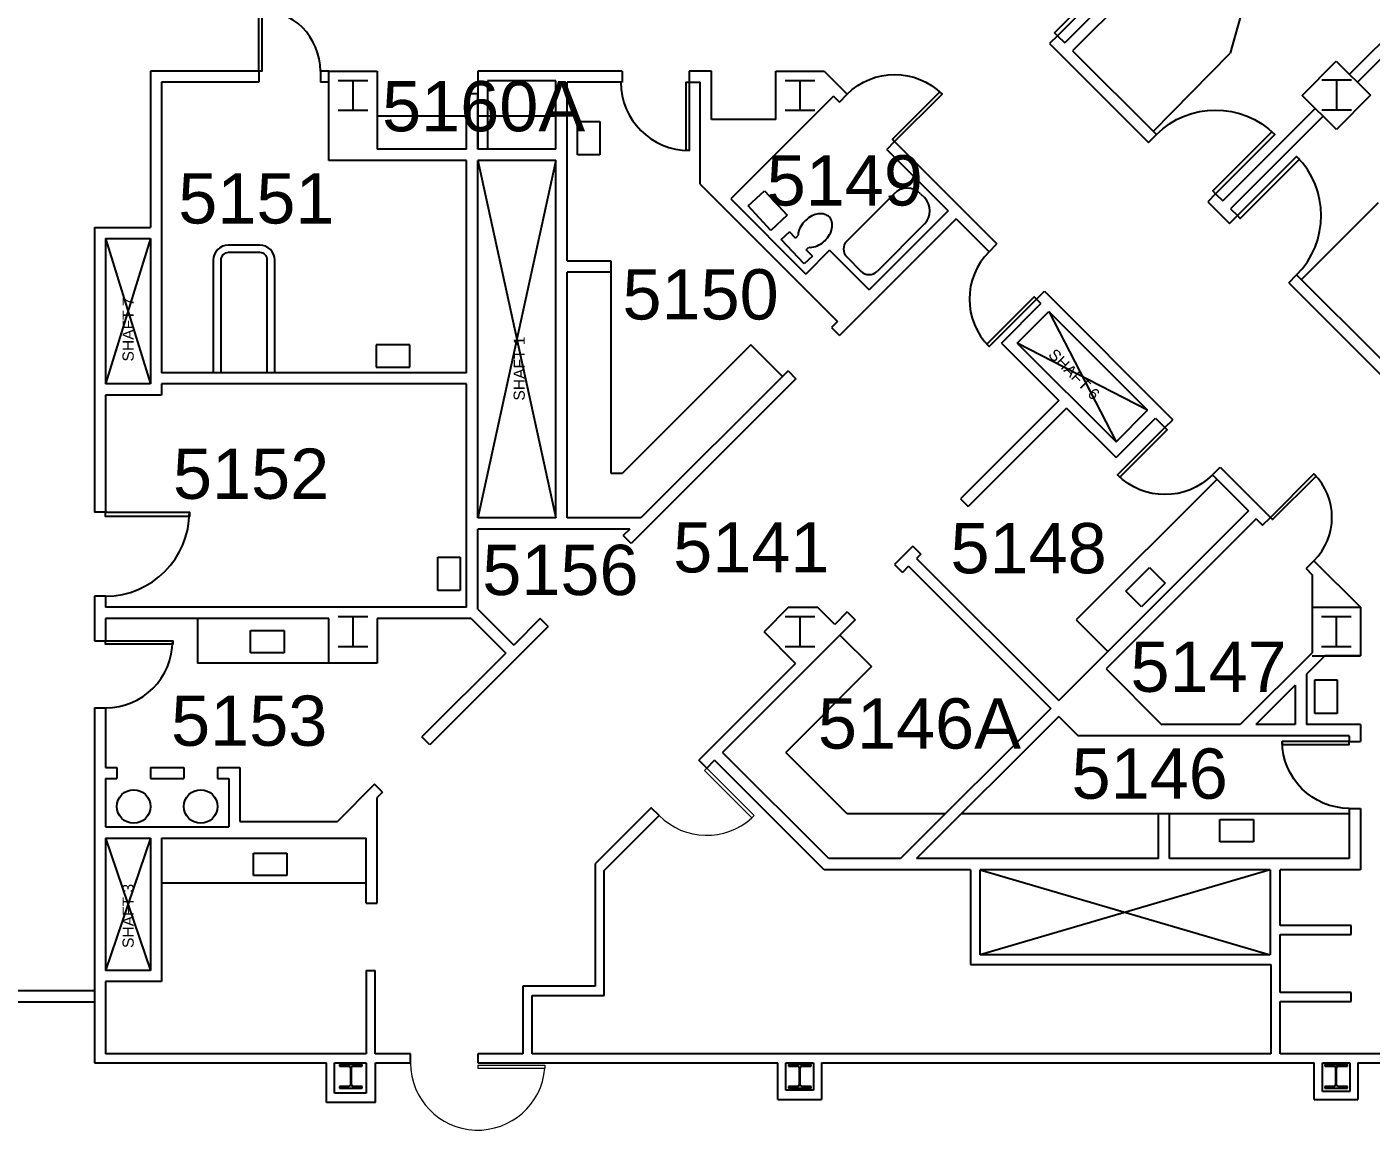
# Model space of a CAD drawing. Extents: x 0 to 5623, y -76 to 3106.
# Drawn here: x 3973 to 4695, y 1867 to 2460 of the extents above; entities that cross this region are included whole.
import ezdxf

# ---------------------------------------------------------------- set-up
doc = ezdxf.new("R2010")
doc.units = 0
doc.header["$MEASUREMENT"] = 0
doc.layers.get('0').update_dxf_attribs({"linetype": 'CONTINUOUS'})
for name, color, linetype in [('A-ANNO-RNUM', 4, 'CONTINUOUS'), ('A-ANNO-TEXT', 4, 'CONTINUOUS'), ('A-DOOR', 2, 'CONTINUOUS'), ('A-FLOR-CASE', 3, 'CONTINUOUS'), ('A-FLOR-PFIX', 2, 'CONTINUOUS'), ('A-FLOR-SHFT', 1, 'CONTINUOUS'), ('A-WALL-FULL', 6, 'CONTINUOUS'), ('S-COLS', 5, 'CONTINUOUS')]:
    doc.layers.add(name, color=color, linetype=linetype)
doc.layers.add('A-WALL-MBNI', color=1, linetype='CONTINUOUS', lineweight=9)
doc.layers.get('0').freeze()
doc.styles.add('ARIAL', font='arial.ttf')

# ---------------------------------------------------------------- blocks, each defined once
blk = doc.blocks.new('*U8')
for p, q in [((0, 0), (0, 0)), ((-36, 0), (-36, 0))]:
    blk.add_line(p, q)
blk.add_lwpolyline([(0, 0), (0, -36), (-1.75, -36), (-1.75, 0)], close=True)
blk.add_arc((0, 0), 36, 180, 270)
blk = doc.blocks.new('*U128')
for p, q in [((0, 0), (0, 0)), ((-40, 0), (-40, 0))]:
    blk.add_line(p, q)
blk.add_lwpolyline([(0, 0), (0, -40), (-1.75, -40), (-1.75, 0)], close=True)
blk.add_arc((0, 0), 40, 180, 270)

msp = doc.modelspace()

# ---------------------------------------------------------------- hatches: boundary and pattern name
at = {"layer": 'S-COLS'}
h = msp.add_hatch(dxfattribs=at)
h.set_pattern_fill('FP_54', color=256, style=0, pattern_type=2)
h.set_pattern_definition([(45, (-11.145, 122.846), (-9.503515, 9.503515), []), (45, (-11.145, 137.246), (-9.503515, 9.503515), [])])
h.paths.add_polyline_path([(4141.27, 1889.77), (4153.47, 1889.77), (4153.47, 1890.67), (4148.56, 1890.67), (4148.11, 1890.8), (4147.77, 1891.13), (4147.65, 1891.59), (4147.65, 1900.66), (4147.77, 1901.12), (4148.11, 1901.45), (4148.56, 1901.57), (4153.47, 1901.57), (4153.47, 1902.47), (4141.27, 1902.47), (4141.27, 1901.57), (4146.19, 1901.57), (4146.64, 1901.45), (4146.98, 1901.12), (4147.1, 1900.66), (4147.1, 1891.59), (4146.98, 1891.13), (4146.64, 1890.8), (4146.19, 1890.67), (4141.27, 1890.67)], flags=0)
h = msp.add_hatch(dxfattribs=at)
h.set_pattern_fill('FP_55', color=256, style=0, pattern_type=2)
h.set_pattern_definition([(45, (-10.131, 122.846), (-9.503515, 9.503515), []), (45, (-10.131, 137.246), (-9.503515, 9.503515), [])])
h.paths.add_polyline_path([(4382.29, 1889.77), (4394.49, 1889.77), (4394.49, 1890.67), (4389.58, 1890.67), (4389.12, 1890.8), (4388.79, 1891.13), (4388.66, 1891.59), (4388.66, 1900.66), (4388.79, 1901.12), (4389.12, 1901.45), (4389.58, 1901.57), (4394.49, 1901.57), (4394.49, 1902.47), (4382.29, 1902.47), (4382.29, 1901.57), (4387.2, 1901.57), (4387.66, 1901.45), (4387.99, 1901.12), (4388.11, 1900.66), (4388.11, 1891.59), (4387.99, 1891.13), (4387.66, 1890.8), (4387.2, 1890.67), (4382.29, 1890.67)], flags=0)
h = msp.add_hatch(dxfattribs=at)
h.set_pattern_fill('FP_56', color=256, style=0, pattern_type=2)
h.set_pattern_definition([(45, (-10.131, 122.846), (-9.503515, 9.503515), []), (45, (-10.131, 137.246), (-9.503515, 9.503515), [])])
h.paths.add_polyline_path([(4670.29, 1889.77), (4682.49, 1889.77), (4682.49, 1890.67), (4677.58, 1890.67), (4677.12, 1890.8), (4676.79, 1891.13), (4676.66, 1891.59), (4676.66, 1900.66), (4676.79, 1901.12), (4677.12, 1901.45), (4677.58, 1901.57), (4682.49, 1901.57), (4682.49, 1902.47), (4670.29, 1902.47), (4670.29, 1901.57), (4675.2, 1901.57), (4675.66, 1901.45), (4675.99, 1901.12), (4676.11, 1900.66), (4676.11, 1891.59), (4675.99, 1891.13), (4675.66, 1890.8), (4675.2, 1890.67), (4670.29, 1890.67)], flags=0)

# ---------------------------------------------------------------- linework, layer by layer
at = {"layer": 'A-DOOR', "lineweight": 18}
for p, q in [((4338.44, 2061.6), (4337.2, 2060.37)), ((4337.2, 2060.37), (4362.67, 2034.89)), ((4338.44, 2061.6), (4363.91, 2036.13)), ((4363.91, 2036.13), (4362.67, 2034.89)), ((4215.51, 1902.12), (4251.51, 1902.12)), ((4215.51, 1902.12), (4215.51, 1900.37)), ((4215.51, 1900.37), (4251.51, 1900.37)), ((4251.51, 1902.12), (4251.51, 1900.37))]:
    msp.add_line(p, q, dxfattribs=at)
at = {"layer": 'A-DOOR', "lineweight": 5}
for centre, start, end in [((4338.44, 2061.6), 225, 312.21884), ((4215.51, 1903.25), 180, 355.42789)]:
    msp.add_arc(centre, 36.07, start, end, dxfattribs=at)
at = {"layer": 'A-FLOR-CASE'}
for p, q in [((4161.5, 2412), (4209.5, 2412)), ((4215.5, 2412), (4257.5, 2412)), ((4287, 2328), (4287, 2220)), ((4362.09, 2288.91), (4293.19, 2220)), ((4379.06, 2271.94), (4362.09, 2288.91)), ((4287, 2220), (4293.19, 2220)), ((4612.32, 2216.69), (4536.81, 2141.19)), ((4065, 2142), (4065, 2118)), ((4536.81, 2141.19), (4553.78, 2124.22)), ((4409.92, 2133.08), (4426.89, 2116.11)), ((4135.5, 2118), (4065, 2118)), ((4426.89, 2116.11), (4380.86, 2070.08)), ((4413.94, 2037), (4380.86, 2070.08)), ((4466.57, 2037), (4413.94, 2037)), ((4581, 2037), (4475.05, 2037)), ((4683.5, 2037), (4587, 2037)), ((4045.74, 2000), (4155.5, 2000))]:
    msp.add_line(p, q, dxfattribs=at)
at = {"layer": 'A-FLOR-PFIX'}
for p, q in [((4269, 2409), (4281, 2409)), ((4269, 2391), (4269, 2409)), ((4281, 2409), (4281, 2391)), ((4281, 2391), (4269, 2391)), ((4360.61, 2363.61), (4369.42, 2371.76)), ((4369.42, 2371.76), (4381.64, 2358.55)), ((4439.08, 2370.14), (4413.62, 2344.68)), ((4453.22, 2370.14), (4455.34, 2368.01)), ((4372.84, 2350.4), (4360.61, 2363.61)), ((4381.64, 2358.55), (4372.84, 2350.4)), ((4455.34, 2353.87), (4429.89, 2328.42)), ((4378.47, 2345.57), (4382.83, 2349.69)), ((4386.1, 2346.22), (4382.83, 2349.69)), ((4386.1, 2346.22), (4387.45, 2347.49)), ((4098.5, 2342.5), (4081.5, 2342.5)), ((4390.82, 2332.48), (4378.47, 2345.57)), ((4391.91, 2340.06), (4393.26, 2341.33)), ((4395.18, 2336.59), (4391.91, 2340.06)), ((4073.5, 2334.5), (4073.5, 2274)), ((4077.5, 2334.5), (4077.5, 2274)), ((4098.5, 2338.5), (4081.5, 2338.5)), ((4102.5, 2274), (4102.5, 2334.5)), ((4106.5, 2274), (4106.5, 2334.5)), ((4395.18, 2336.59), (4390.82, 2332.48)), ((4413.62, 2336.19), (4421.4, 2328.42)), ((4161, 2289), (4161, 2277)), ((4179, 2289), (4161, 2289)), ((4179, 2277), (4179, 2289)), ((4161, 2277), (4179, 2277)), ((4194, 2175), (4206, 2175)), ((4194, 2157), (4194, 2175)), ((4206, 2175), (4206, 2157)), ((4563.43, 2156.69), (4576.16, 2169.42)), ((4576.16, 2169.42), (4584.64, 2160.94)), ((4584.64, 2160.94), (4571.91, 2148.21)), ((4206, 2157), (4194, 2157)), ((4571.91, 2148.21), (4563.43, 2156.69)), ((4093.47, 2123.54), (4093.47, 2135.54)), ((4093.47, 2135.54), (4111.47, 2135.54)), ((4111.47, 2135.54), (4111.47, 2123.54)), ((4111.47, 2123.54), (4093.47, 2123.54)), ((4665, 2109), (4677, 2109)), ((4665, 2091), (4665, 2109)), ((4677, 2109), (4677, 2091)), ((4677, 2091), (4665, 2091)), ((4614, 2022), (4614, 2034)), ((4614, 2034), (4632, 2034)), ((4632, 2034), (4632, 2022)), ((4632, 2022), (4614, 2022)), ((4095, 2004), (4095, 2016)), ((4095, 2016), (4113, 2016)), ((4113, 2016), (4113, 2004)), ((4113, 2004), (4095, 2004))]:
    msp.add_line(p, q, dxfattribs=at)
msp.add_lwpolyline([(4393.26, 2341.33, 0.049345), (4394.88, 2341.39, 0.083339), (4398.72, 2342.59, 0.087478), (4401.79, 2344.89, 0.072039), (4404.4, 2348.18, 0.083339), (4405.69, 2351.58, 0.106661), (4405.62, 2355.06, 0.132138), (4404.29, 2357.55, 0.132138), (4401.88, 2359.03, 0.106661), (4398.41, 2359.3, 0.083339), (4394.94, 2358.22, 0.072039), (4391.5, 2355.8, 0.072039), (4388.89, 2352.51, 0.083339), (4387.61, 2349.11, 0.049345), (4387.45, 2347.49, 0.132138)], format="xyb", dxfattribs=at)
for centre, radius, start, end in [((4446.15, 2363.06), 10, 45, 135), ((4448.27, 2360.94), 10, 315, 45), ((4081.5, 2334.5), 8, 90, 180), ((4098.5, 2334.5), 8, 0, 90), ((4417.87, 2340.44), 6, 135, 225), ((4081.5, 2334.5), 4, 90, 180), ((4098.5, 2334.5), 4, 0, 90), ((4425.65, 2332.66), 6, 225, 315)]:
    msp.add_arc(centre, radius, start, end, dxfattribs=at)
at = {"layer": 'A-FLOR-SHFT'}
for p, q in [((4257.5, 2388), (4215.5, 2196)), ((4215.5, 2388), (4257.5, 2196)), ((4039.74, 2346), (4015.67, 2268)), ((4015.67, 2346), (4039.74, 2268)), ((4522.17, 2306.85), (4558.23, 2236.85)), ((4575.2, 2253.82), (4505.19, 2289.88)), ((4039.74, 2024), (4015.67, 1953)), ((4015.67, 2024), (4039.74, 1953))]:
    msp.add_line(p, q, dxfattribs=at)
at = {"layer": 'A-WALL-FULL'}
for p, q in [((4685.25, 2605.7), (4530.65, 2451.1)), ((4686.7, 2598.66), (4534.89, 2446.86)), ((4800.88, 2551.62), (4683.56, 2434.3)), ((4805.12, 2547.38), (4687.82, 2430.08)), ((4634.58, 2499.54), (4619.52, 2445.66)), ((4526.77, 2454.98), (4522.53, 2450.74)), ((4526.77, 2454.98), (4530.65, 2451.1)), ((4522.53, 2450.74), (4575.63, 2397.63)), ((4534.89, 2446.86), (4579.87, 2401.87)), ((4578.2, 2403.55), (4619.52, 2445.66)), ((4658.12, 2422.91), (4676.41, 2441.38)), ((4676.41, 2441.38), (4694.88, 2423.09)), ((4039.74, 2436), (4039.74, 2352)), ((4098, 2436), (4039.74, 2436)), ((4098, 2436), (4098, 2430)), ((4135.5, 2436), (4131, 2436)), ((4131, 2436), (4131, 2430)), ((4135.5, 2436), (4161.5, 2436)), ((4135.5, 2388), (4135.5, 2436)), ((4161.5, 2436), (4161.5, 2394)), ((4257.5, 2436), (4215.5, 2436)), ((4215.5, 2436), (4215.5, 2394)), ((4293, 2436), (4257.5, 2436)), ((4293, 2436), (4293, 2430)), ((4341, 2436), (4329, 2436)), ((4329, 2436), (4329, 2430)), ((4341, 2410), (4341, 2436)), ((4375.5, 2436), (4401.5, 2436)), ((4375.5, 2410), (4375.5, 2436)), ((4401.5, 2436), (4413.9, 2423.6)), ((4098, 2430), (4045.74, 2430)), ((4045.74, 2430), (4045.74, 2274)), ((4135.5, 2430), (4131, 2430)), ((4257.5, 2430.75), (4220.75, 2430.75)), ((4220.75, 2430.75), (4220.75, 2394)), ((4257.5, 2394), (4257.5, 2430.75)), ((4293, 2430), (4263.5, 2430)), ((4263.5, 2334), (4263.5, 2430)), ((4329, 2430), (4335, 2430)), ((4335, 2375.22), (4335, 2430)), ((4209.5, 2394), (4209.5, 2424)), ((4209.5, 2424), (4215.5, 2424)), ((4215.5, 2394), (4215.5, 2424)), ((4406.55, 2422.46), (4351.4, 2367.31)), ((4406.55, 2422.46), (4409.65, 2419.36)), ((4409.65, 2419.36), (4413.9, 2423.6)), ((4676.59, 2404.62), (4658.12, 2422.91)), ((4694.88, 2423.09), (4676.59, 2404.62)), ((4665.18, 2415.92), (4615.5, 2366.25)), ((4669.44, 2411.7), (4619.75, 2362)), ((4375.5, 2410), (4341, 2410)), ((4435.11, 2393.9), (4439.35, 2398.15)), ((4439.35, 2398.15), (4494.29, 2343.21)), ((4575.63, 2397.63), (4579.87, 2401.87)), ((4209.5, 2394), (4161.5, 2394)), ((4257.5, 2394), (4215.5, 2394)), ((4435.11, 2393.9), (4468.07, 2360.94)), ((4209.5, 2388), (4135.5, 2388)), ((4209.5, 2274), (4209.5, 2388)), ((4215.5, 2196), (4215.5, 2388)), ((4257.5, 2388), (4215.5, 2388)), ((4257.5, 2196), (4257.5, 2388)), ((4335, 2375.22), (4408.67, 2301.55)), ((4611.69, 2370.06), (4607.45, 2365.81)), ((4611.69, 2370.06), (4615.5, 2366.25)), ((4351.4, 2367.31), (4391.7, 2327)), ((4468.07, 2360.94), (4425.65, 2318.52)), ((4607.45, 2365.81), (4619.13, 2354.13)), ((4619.75, 2362), (4623.37, 2358.37)), ((4657.76, 2323.99), (4699.22, 2365.44)), ((4472.31, 2356.7), (4409.68, 2294.06)), ((4472.31, 2356.7), (4490.05, 2338.96)), ((4619.13, 2354.13), (4623.37, 2358.37)), ((4009.67, 2352), (4009.67, 2199)), ((4009.67, 2352), (4039.74, 2352)), ((4015.67, 2346), (4039.74, 2346)), ((4015.67, 2346), (4015.67, 2268)), ((4039.74, 2346), (4039.74, 2268)), ((4404.43, 2339.73), (4391.7, 2327)), ((4404.43, 2339.73), (4425.65, 2318.52)), ((4490.05, 2338.96), (4494.29, 2343.21)), ((4263.5, 2334), (4287, 2334)), ((4287, 2334), (4287, 2328)), ((4263.5, 2196), (4263.5, 2328)), ((4287, 2328), (4263.5, 2328)), ((4650.95, 2322.31), (4655.19, 2326.56)), ((4655.19, 2326.56), (4700.36, 2281.39)), ((4515.51, 2313.51), (4519.75, 2317.75)), ((4519.75, 2317.75), (4588.75, 2248.75)), ((4650.95, 2322.31), (4704.01, 2269.25)), ((4496.71, 2289.88), (4517.92, 2311.09)), ((4515.51, 2313.51), (4517.92, 2311.09)), ((4505.19, 2289.88), (4522.17, 2306.85)), ((4522.17, 2306.85), (4575.2, 2253.82)), ((4408.67, 2301.55), (4405.44, 2298.31)), ((4405.44, 2298.31), (4409.68, 2294.06)), ((4496.71, 2289.88), (4527.47, 2259.12)), ((4505.19, 2289.88), (4558.23, 2236.85)), ((4209.5, 2274), (4045.74, 2274)), ((4382.1, 2274.97), (4303.13, 2196)), ((4382.1, 2274.97), (4386.34, 2270.73)), ((4039.74, 2268), (4015.67, 2268)), ((4209.5, 2268), (4045.74, 2268)), ((4045.74, 2268), (4045.74, 2262)), ((4209.5, 2148), (4209.5, 2268)), ((4386.34, 2270.73), (4297.84, 2182.23)), ((4045.74, 2262), (4015.67, 2262)), ((4015.67, 2262), (4015.67, 2199)), ((4527.47, 2259.12), (4474.63, 2206.28)), ((4531.71, 2254.88), (4478.87, 2202.04)), ((4531.71, 2254.88), (4558.23, 2228.36)), ((4558.23, 2236.85), (4575.2, 2253.82)), ((4558.23, 2228.36), (4579.44, 2249.57)), ((4579.44, 2249.57), (4584.51, 2244.51)), ((4584.51, 2244.51), (4588.75, 2248.75)), ((4609.96, 2219.05), (4614.21, 2223.29)), ((4614.21, 2223.29), (4641.19, 2196.31)), ((4609.96, 2219.05), (4629.29, 2199.72)), ((4474.63, 2206.28), (4478.87, 2202.04)), ((4015.67, 2199), (4009.67, 2199)), ((4257.5, 2196), (4215.5, 2196)), ((4303.13, 2196), (4263.5, 2196)), ((4629.29, 2199.72), (4527.47, 2097.9)), ((4633.53, 2195.48), (4552.92, 2114.87)), ((4633.53, 2195.48), (4636.94, 2192.07)), ((4636.94, 2192.07), (4641.19, 2196.31)), ((4215.5, 2146.99), (4215.5, 2190)), ((4297.13, 2190), (4215.5, 2190)), ((4297.13, 2190), (4293.6, 2186.47)), ((4297.84, 2182.23), (4293.6, 2186.47)), ((4449.17, 2180.83), (4439.32, 2170.97)), ((4449.17, 2180.83), (4453.42, 2176.58)), ((4453.42, 2176.58), (4451.1, 2174.27)), ((4451.1, 2174.27), (4527.47, 2097.9)), ((4660.28, 2168.74), (4664.52, 2172.98)), ((4664.52, 2172.98), (4689.5, 2148)), ((4439.32, 2170.97), (4443.56, 2166.73)), ((4446.86, 2170.02), (4443.56, 2166.73)), ((4446.86, 2170.02), (4523.23, 2093.66)), ((4660.28, 2168.74), (4663.5, 2165.51)), ((4663.5, 2165.51), (4663.5, 2123.62)), ((4015.67, 2154), (4009.67, 2154)), ((4009.67, 2154), (4009.67, 2130)), ((4015.67, 2154), (4015.67, 2148)), ((4209.5, 2148), (4015.67, 2148)), ((4215.5, 2146.99), (4234.81, 2127.68)), ((4382.41, 2148), (4369.2, 2134.8)), ((4382.41, 2148), (4398, 2148)), ((4407.17, 2138.83), (4398, 2148)), ((4413.87, 2145.52), (4407.17, 2138.83)), ((4413.87, 2145.52), (4418.11, 2141.27)), ((4689.5, 2148), (4689.5, 2122)), ((4135.5, 2142), (4015.67, 2142)), ((4015.67, 2142), (4015.67, 2130)), ((4212, 2142), (4161.5, 2142)), ((4253.3, 2137.68), (4189.76, 2074.15)), ((4212, 2142), (4230.56, 2123.44)), ((4249.05, 2141.92), (4234.81, 2127.68)), ((4253.3, 2137.68), (4249.05, 2141.92)), ((4418.11, 2141.27), (4346.92, 2070.08)), ((4009.67, 2130), (4015.67, 2130)), ((4386.17, 2117.83), (4369.2, 2134.8)), ((4230.56, 2123.44), (4185.52, 2078.39)), ((4663.5, 2123.62), (4624.88, 2085)), ((4386.17, 2117.83), (4334.2, 2065.85)), ((4670.36, 2122), (4660.5, 2112.14)), ((4552.92, 2114.87), (4582.89, 2084.9)), ((4660.5, 2112.14), (4660.5, 2085)), ((4654.5, 2106.14), (4633.36, 2085)), ((4654.5, 2106.14), (4654.5, 2085)), ((4009.67, 2094), (4009.67, 1903.25)), ((4009.67, 2094), (4015.67, 2094)), ((4015.67, 2094), (4015.67, 2062)), ((4523.23, 2093.66), (4442.57, 2013)), ((4527.47, 2089.41), (4451.05, 2013)), ((4527.47, 2089.41), (4537.88, 2079)), ((4683.5, 2079), (4537.88, 2079)), ((4624.88, 2085), (4582.79, 2085)), ((4654.5, 2085), (4633.36, 2085)), ((4689.5, 2085), (4660.5, 2085)), ((4683.5, 2079), (4683.5, 2076)), ((4689.5, 2085), (4689.5, 2076)), ((4189.76, 2074.15), (4185.52, 2078.39)), ((4683.5, 2076), (4689.5, 2076)), ((4338.44, 2061.6), (4342.68, 2065.85)), ((4401.51, 2007), (4342.68, 2065.85)), ((4404, 2013), (4346.92, 2070.08)), ((4015.67, 2062), (4021.74, 2062)), ((4021.74, 2062), (4021.74, 2056)), ((4039.74, 2062), (4057.74, 2062)), ((4039.74, 2062), (4039.74, 2056)), ((4057.74, 2062), (4057.74, 2056)), ((4075.74, 2062), (4087.74, 2062)), ((4075.74, 2062), (4075.74, 2056)), ((4087.74, 2062), (4087.74, 2033)), ((4015.67, 2056), (4021.74, 2056)), ((4015.67, 2056), (4015.67, 2030)), ((4039.74, 2056), (4057.74, 2056)), ((4075.74, 2056), (4081.74, 2056)), ((4081.74, 2056), (4081.74, 2030)), ((4160.06, 2052.94), (4140.13, 2033)), ((4164.31, 2048.69), (4160.06, 2052.94)), ((4164.31, 2048.69), (4161.5, 2045.89)), ((4161.5, 1989), (4161.5, 2045.89)), ((4308.74, 2040.39), (4279.19, 2010.84)), ((4283.45, 2006.61), (4312.94, 2036.1)), ((4312.94, 2036.1), (4308.69, 2040.34)), ((4581, 2013), (4581, 2037)), ((4587, 2037), (4581, 2037)), ((4587, 2013), (4587, 2037)), ((4683.5, 2040), (4689.5, 2040)), ((4683.5, 2040), (4683.5, 2013)), ((4689.5, 2040), (4689.5, 2007)), ((4015.67, 2030), (4081.74, 2030)), ((4087.74, 2033), (4140.13, 2033)), ((4015.67, 2024), (4015.67, 1953)), ((4015.67, 2024), (4039.74, 2024)), ((4015.67, 2024), (4039.74, 2024)), ((4039.74, 2024), (4039.74, 1953)), ((4045.74, 2024), (4045.74, 1947)), ((4045.74, 2024), (4155.5, 2024)), ((4155.5, 1989), (4155.5, 2024)), ((4278.57, 2010.22), (4278.57, 1944.42)), ((4480.01, 2007), (4401.51, 2007)), ((4442.57, 2013), (4404, 2013)), ((4581, 2013), (4451.05, 2013)), ((4480.01, 2007), (4480.01, 1956.12)), ((4641.06, 2007), (4485.26, 2007)), ((4485.26, 1961.38), (4485.26, 2007)), ((4641.06, 2007), (4485.26, 1961.38)), ((4485.26, 2007), (4641.06, 1961.38)), ((4683.5, 2013), (4587, 2013)), ((4641.06, 2007), (4641.06, 1961.38)), ((4689.5, 2007), (4646.31, 2007)), ((4646.31, 1977.12), (4646.31, 2007)), ((4283.45, 1939.54), (4283.45, 2006.61)), ((4155.5, 1989), (4161.5, 1989)), ((4684.51, 1977.12), (4646.31, 1977.12)), ((4646.31, 1972.25), (4684.51, 1972.25)), ((4646.31, 1941.12), (4646.31, 1972.25)), ((4684.51, 1972.25), (4684.51, 1977.12)), ((4480.01, 1956.12), (4641.44, 1956.12)), ((4641.06, 1961.38), (4485.26, 1961.38)), ((4641.44, 1956.12), (4641.44, 1908.12)), ((4039.74, 1953), (4015.67, 1953)), ((4155.5, 1953), (4155.5, 1908.12)), ((4160.37, 1908.12), (4160.37, 1953)), ((4009.67, 1942), (3962.08, 1942)), ((4045.74, 1947), (4015.67, 1947)), ((4015.67, 1947), (4015.67, 1908.12)), ((4278.57, 1944.42), (4239.76, 1944.42)), ((4239.76, 1944.42), (4239.76, 1908.12)), ((3962.08, 1936), (4009.67, 1936)), ((4244.64, 1939.54), (4283.45, 1939.54)), ((4244.64, 1908.12), (4244.64, 1939.54)), ((4684.51, 1941.12), (4646.31, 1941.12)), ((4646.31, 1908.12), (4646.31, 1936.25)), ((4646.31, 1936.25), (4684.51, 1936.25)), ((4684.51, 1936.25), (4684.51, 1941.12)), ((4155.5, 1908.12), (4015.64, 1908.12)), ((4179.45, 1908.12), (4160.37, 1908.12)), ((4179.45, 1903.25), (4179.45, 1908.12)), ((4239.76, 1908.12), (4215.51, 1908.12)), ((4215.51, 1908.12), (4215.51, 1903.25)), ((4641.44, 1908.12), (4244.64, 1908.12)), ((4819.39, 1908.12), (4646.31, 1908.12)), ((4009.67, 1903.25), (4134.25, 1903.25)), ((4134.25, 1882), (4134.25, 1903.25)), ((4138.62, 1887), (4138.62, 1903.25)), ((4138.62, 1903.25), (4155.5, 1903.25)), ((4155.5, 1903.25), (4155.5, 1887)), ((4160.5, 1903.25), (4179.45, 1903.25)), ((4160.5, 1882), (4160.5, 1903.25)), ((4215.51, 1903.25), (4239.76, 1903.25)), ((4239.76, 1903.25), (4244.64, 1903.25)), ((4244.64, 1903.25), (4376.64, 1903.25)), ((4376.64, 1883.62), (4376.64, 1903.25)), ((4381.01, 1888.62), (4381.01, 1903.25)), ((4381.01, 1903.25), (4395.76, 1903.25)), ((4395.76, 1903.25), (4395.76, 1888.62)), ((4400.14, 1903.25), (4664.64, 1903.25)), ((4400.14, 1903.25), (4400.14, 1883.62)), ((4664.64, 1883.62), (4664.64, 1903.25)), ((4669.01, 1903.25), (4683.76, 1903.25)), ((4669.01, 1888), (4669.01, 1903.25)), ((4683.76, 1903.25), (4683.76, 1888)), ((4688.14, 1903.25), (4819.39, 1903.25)), ((4688.14, 1903.25), (4688.14, 1883.62)), ((4155.5, 1887), (4138.62, 1887)), ((4395.76, 1888.62), (4381.01, 1888.62)), ((4683.76, 1888), (4669.01, 1888)), ((4160.5, 1882), (4134.25, 1882)), ((4376.64, 1883.62), (4400.14, 1883.62)), ((4664.64, 1883.62), (4688.14, 1883.62))]:
    msp.add_line(p, q, dxfattribs=at)
for points in [[(4338.44, 2061.6), (4334.2, 2065.85)], [(4308.69, 2040.34), (4278.57, 2010.22)], [(4155.5, 1953), (4160.37, 1953)]]:
    msp.add_lwpolyline(points, dxfattribs=at)
for centre in [(4030.74, 2041), (4066.74, 2041)]:
    msp.add_circle(centre, 9, dxfattribs=at)
at = {"layer": 'A-WALL-MBNI', "lineweight": 5}
msp.add_line((4134.37, 1882.12), (4134.25, 1882), dxfattribs=at)
at = {"layer": 'S-COLS'}
for p, q in [((4140.5, 2431), (4156.5, 2431)), ((4148.5, 2431), (4148.5, 2415)), ((4380.5, 2431), (4396.5, 2431)), ((4388.5, 2431), (4388.5, 2415)), ((4668.7, 2431.25), (4684.7, 2431.25)), ((4676.7, 2431.25), (4676.7, 2415.25)), ((4140.5, 2415), (4156.5, 2415)), ((4380.5, 2415), (4396.5, 2415)), ((4668.7, 2415.25), (4684.7, 2415.25)), ((4663.5, 2148), (4689.5, 2148)), ((4689.5, 2148), (4689.5, 2122)), ((4135.5, 2118), (4135.5, 2142)), ((4140.5, 2143), (4156.5, 2143)), ((4148.5, 2143), (4148.5, 2127)), ((4161.5, 2142), (4161.5, 2118)), ((4380.5, 2143), (4396.5, 2143)), ((4388.5, 2143), (4388.5, 2127)), ((4668.5, 2143), (4684.5, 2143)), ((4676.5, 2143), (4676.5, 2127)), ((4140.5, 2127), (4156.5, 2127)), ((4380.5, 2127), (4396.5, 2127)), ((4668.5, 2127), (4684.5, 2127)), ((4663.5, 2122), (4689.5, 2122)), ((4689.5, 2122), (4670.36, 2122)), ((4153.47, 1902.47), (4141.27, 1902.47)), ((4141.27, 1902.47), (4141.27, 1901.57)), ((4141.27, 1901.57), (4146.19, 1901.57)), ((4147.1, 1900.66), (4147.1, 1891.59)), ((4147.65, 1891.59), (4147.65, 1900.66)), ((4148.56, 1901.57), (4153.47, 1901.57)), ((4153.47, 1901.57), (4153.47, 1902.47)), ((4394.49, 1902.47), (4382.29, 1902.47)), ((4382.29, 1902.47), (4382.29, 1901.57)), ((4382.29, 1901.57), (4387.2, 1901.57)), ((4388.11, 1900.66), (4388.11, 1891.59)), ((4388.66, 1891.59), (4388.66, 1900.66)), ((4389.58, 1901.57), (4394.49, 1901.57)), ((4394.49, 1901.57), (4394.49, 1902.47)), ((4682.49, 1902.47), (4670.29, 1902.47)), ((4670.29, 1902.47), (4670.29, 1901.57)), ((4670.29, 1901.57), (4675.2, 1901.57)), ((4676.11, 1900.66), (4676.11, 1891.59)), ((4676.66, 1891.59), (4676.66, 1900.66)), ((4677.58, 1901.57), (4682.49, 1901.57)), ((4682.49, 1901.57), (4682.49, 1902.47)), ((4146.19, 1890.67), (4141.27, 1890.67)), ((4141.27, 1890.67), (4141.27, 1889.77)), ((4141.27, 1889.77), (4153.47, 1889.77)), ((4153.47, 1890.67), (4148.56, 1890.67)), ((4153.47, 1889.77), (4153.47, 1890.67)), ((4387.2, 1890.67), (4382.29, 1890.67)), ((4382.29, 1890.67), (4382.29, 1889.77)), ((4382.29, 1889.77), (4394.49, 1889.77)), ((4394.49, 1890.67), (4389.58, 1890.67)), ((4394.49, 1889.77), (4394.49, 1890.67)), ((4675.2, 1890.67), (4670.29, 1890.67)), ((4670.29, 1890.67), (4670.29, 1889.77)), ((4670.29, 1889.77), (4682.49, 1889.77)), ((4682.49, 1890.67), (4677.58, 1890.67)), ((4682.49, 1889.77), (4682.49, 1890.67))]:
    msp.add_line(p, q, dxfattribs=at)
at = {"layer": 'S-COLS', "linetype": 'Continuous'}
msp.add_line((4161.5, 2118), (4135.5, 2118), dxfattribs=at)
at = {"layer": 'S-COLS'}
for centre, radius, start, end in [((4146.19, 1900.66), 0.913, 0, 90), ((4148.56, 1900.66), 0.912, 90, 180), ((4387.2, 1900.66), 0.913, 0, 90), ((4389.58, 1900.66), 0.912, 90, 180), ((4675.2, 1900.66), 0.913, 0, 90), ((4677.58, 1900.66), 0.912, 90, 180), ((4146.19, 1891.59), 0.912, 270, 0), ((4148.56, 1891.59), 0.913, 180, 270), ((4387.2, 1891.59), 0.912, 270, 0), ((4389.58, 1891.59), 0.913, 180, 270), ((4675.2, 1891.59), 0.912, 270, 0), ((4677.58, 1891.59), 0.913, 180, 270)]:
    msp.add_arc(centre, radius, start, end, dxfattribs=at)

# ---------------------------------------------------------------- block references
at = {"layer": 'A-DOOR'}
for p, xscale, yscale, zscale, rotation in [((4526.77, 2454.98), -1.250000000000002, 1.250000000000002, 1.250000000000002, 134.9999999999961), ((4098, 2436), 0.9166666666666666, 0.9166666666666666, 0.9166666666666666, 180.000000000001), ((4611.69, 2370.06), -1.250000000000002, 1.250000000000002, 1.250000000000002, 134.9999999999961), ((4623.37, 2358.37), 1.250000000000002, 1.250000000000002, 1.250000000000002, 134.9999999999951), ((4641.19, 2196.31), 0.9166666666666464, 0.9166666666666464, 0.9166666666666464, 134.9999999999982), ((4015.67, 2199), 1.25, 1.25, 1.25, 90.00000000000001)]:
    msp.add_blockref('*U8', p, dxfattribs=dict(at, xscale=xscale, yscale=yscale, zscale=zscale, rotation=rotation))
at = {"layer": 'A-DOOR', "xscale": -1}
for p, rotation in [((4439.35, 2398.15), 134.9999999999889), ((4584.51, 2244.51), 315.000000000007), ((4683.5, 2076), 270)]:
    msp.add_blockref('*U8', p, dxfattribs=dict(at, rotation=rotation))
at = {"layer": 'A-DOOR', "xscale": 0.9166666666666666, "yscale": 0.9166666666666666, "zscale": 0.9166666666666666}
msp.add_blockref('*U128', (4329, 2430), dxfattribs=at)
at = {"layer": 'A-DOOR'}
for p, rotation in [((4515.51, 2313.51), 314.999999999996), ((4015.67, 2130), 90.00000000000001)]:
    msp.add_blockref('*U8', p, dxfattribs=dict(at, rotation=rotation))

# ---------------------------------------------------------------- texts
at = {"layer": 'A-ANNO-RNUM', "style": 'ARIAL'}
for s, p in [('5160A', (4164.12, 2403.63)), ('5149', (4370.65, 2363.78)), ('5151', (4054.66, 2354.12)), ('5150', (4293.19, 2302.57)), ('5152', (4051.82, 2206.24)), ('5141', (4320.42, 2166.71)), ('5148', (4469.32, 2166.25)), ('5156', (4217.92, 2154.56)), ('5147', (4565.97, 2102.58)), ('5153', (4050.81, 2073.6)), ('5146A', (4398.14, 2072.09)), ('5146', (4534.34, 2045.18))]:
    msp.add_text(s, height=27, dxfattribs=at).set_placement(p)
at = {"layer": 'A-ANNO-TEXT', "style": 'ARIAL'}
for s, rotation, p in [('SHAFT 7', 90, (4030.74, 2280)), ('SHAFT 1', 90, (4240.74, 2259)), ('SHAFT 6', 315.06934, (4521.44, 2283.21)), ('SHAFT 3', 90, (4030.74, 1965))]:
    msp.add_text(s, height=6, rotation=rotation, dxfattribs=at).set_placement(p)

doc.saveas('drawing.dxf')
